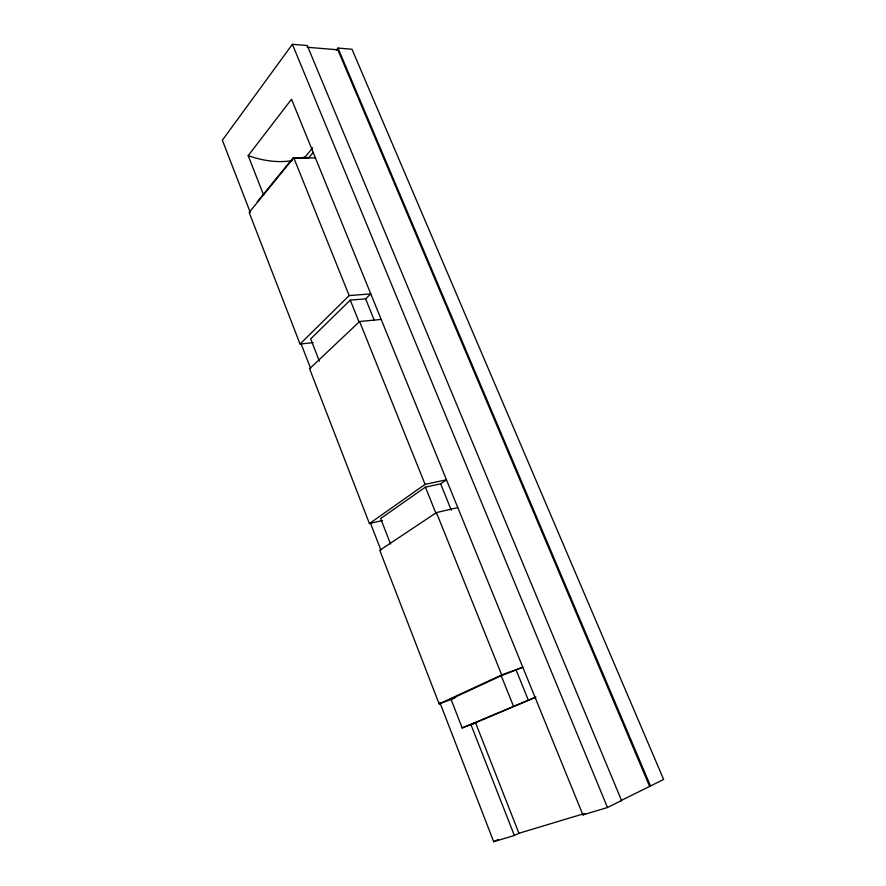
<?xml version="1.0" encoding="UTF-8"?>
<svg xmlns="http://www.w3.org/2000/svg" width="886" height="886" viewBox="0 0 886 886"><rect width="100%" height="100%" fill="white"/><g stroke="black" fill="none" stroke-linecap="round" stroke-linejoin="round"><path stroke-width="1.33" d="M263.663 195.153L248.191 155.648L291.516 99.232L582.922 814.887L607.475 807.511L621.551 800.49L307.243 45.529L292.391 44.3L222.353 140.221L250.284 212.43M336.303 50.247L337.976 48.077L351.986 49.239L663.647 779.47L620.621 800.778L621.551 800.49M257.294 201.786L293.089 157.885L308.505 158.051L313.179 152.436M315.449 158.007L293.764 157.763L249.165 212.43L300.044 344.045L313.19 342.638M312.714 147.829L305.681 156.346A96.33 61.256 39.1 0 1 301.882 157.952M300.044 344.045L349.173 295.581L370.769 293.875L365.608 298.848L350.247 300.11L310.687 338.884L319.348 361.134M381.179 319.425L359.605 321.507L309.591 368.753L369.429 523.571L382.497 520.547M369.429 523.571L425.081 484.365L446.478 479.802L440.63 483.856L425.413 487.123L380.637 518.531L390.571 544.037M457.785 507.578L436.433 512.584L379.773 550.328L439.135 703.894L454.673 698.168M582.922 814.887L585.247 813.747M439.821 702.432L493.69 841.7L514.356 835.487L518.93 833.272L583.597 813.791M493.69 841.7L498.286 839.485M439.135 703.894L501.709 674.933L522.806 667.247L501.221 675.752L450.919 698.999L462.182 727.938L476.956 722.156L470.987 724.704L514.356 835.487M462.182 727.938L535.066 697.371M470.987 724.704L535.986 697.149M450.919 698.999L455.847 697.193M307.088 47.268L337.81 49.782L649.582 786.314M337.976 48.077L650.512 786.026M292.391 44.3L607.475 807.511M365.608 298.848L374.368 320.466M440.63 483.856L451.328 510.225M516.239 670.27L528.377 700.217M293.764 157.763L349.173 295.581M359.605 321.507L425.081 484.365M436.433 512.584L501.709 674.933M350.247 300.11L359.107 322.127M425.413 487.123L436.133 513.802M501.221 675.752L513.404 706.064M475.605 722.898L518.93 833.272M301.162 343.956L310.632 368.454M370.492 523.194L380.958 550.272M292.513 160.521A96.33 61.256 39.1 0 1 248.191 155.648"/></g></svg>
